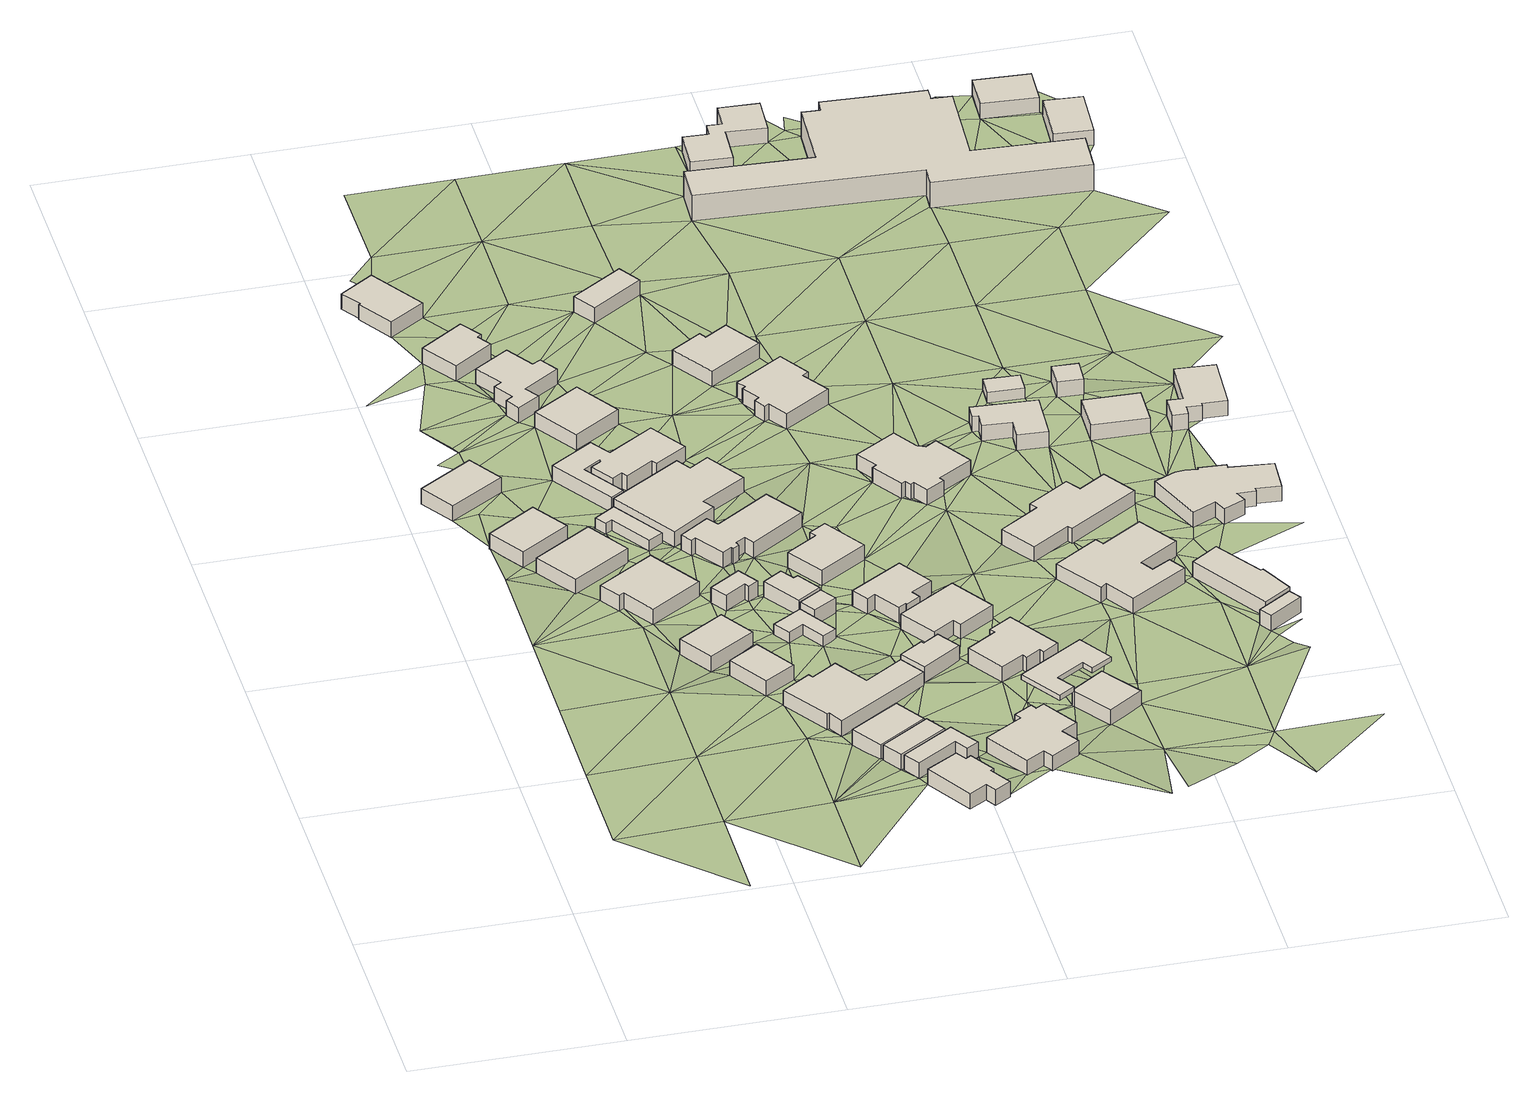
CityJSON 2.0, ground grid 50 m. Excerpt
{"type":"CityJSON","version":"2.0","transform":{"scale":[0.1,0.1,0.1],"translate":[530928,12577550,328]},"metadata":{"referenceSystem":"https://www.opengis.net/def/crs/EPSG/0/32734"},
"CityObjects":{
"building1":{"type":"Building","attributes":{"address":"25 Poeit Street Mamre 7347 Cape Town","building":"house","building:levels":"1","building_height":4.1,"plus_code":"4FRWFFMG+JVG","ground_height":192.22,"roof_height":196.32},"geometry":[{"type":"Solid","lod":"1","boundaries":[[[[0,1,2,3]],[[1,4,5,2]],[[4,6,7,5]],[[6,0,3,7]],[[3,2,5,7]],[[6,4,1,0]]]]}]},
"building2":{"type":"Building","attributes":{"address":"27 Poeit Street Mamre 7347 Cape Town","building":"house","building:levels":"1","building_height":4.1,"plus_code":"4FRWFFMG+GWV","ground_height":191.63,"roof_height":195.73},"geometry":[{"type":"Solid","lod":"1","boundaries":[[[[8,9,10,11]],[[9,12,13,10]],[[12,14,15,13]],[[14,8,11,15]],[[11,10,13,15]],[[14,12,9,8]]]]}]},
"building3":{"type":"Building","attributes":{"address":"29 Poeit Street Mamre 7347 Cape Town","building":"house","building:levels":"1","building_height":4.1,"plus_code":"4FRWFFMG+GX2","ground_height":191.63,"roof_height":195.73},"geometry":[{"type":"Solid","lod":"1","boundaries":[[[[16,17,18,19]],[[17,20,21,18]],[[20,22,23,21]],[[22,16,19,23]],[[19,18,21,23]],[[22,20,17,16]]]]}]},
"building4":{"type":"Building","attributes":{"address":"31 Poeit Street Mamre 7347 Cape Town","building":"house","building:levels":"1","building_height":4.1,"plus_code":"4FRWFFMH+F22","ground_height":191.68,"roof_height":195.78},"geometry":[{"type":"Solid","lod":"1","boundaries":[[[[24,25,26,27]],[[25,28,29,26]],[[28,30,31,29]],[[30,32,33,31]],[[32,34,35,33]],[[34,24,27,35]],[[27,26,29,31,33,35]],[[34,32,30,28,25,24]]]]}]},
"building5":{"type":"Building","attributes":{"address":"33 Poeit Street Mamre 7347 Cape Town","building":"house","building:levels":"1","building_height":4.1,"plus_code":"4FRWFFMH+92H","ground_height":191.19,"roof_height":195.29},"geometry":[{"type":"Solid","lod":"1","boundaries":[[[[36,37,38,39]],[[37,40,41,38]],[[40,42,43,41]],[[42,36,39,43]],[[39,38,41,43]],[[42,40,37,36]]]]}]},
"building6":{"type":"Building","attributes":{"address":"10 PM Louw Street Mamre 7347 Cape Town","building":"house","building:levels":"1","building_height":4.1,"plus_code":"4FRWFFMG+VVP","ground_height":193.26,"roof_height":197.36},"geometry":[{"type":"Solid","lod":"1","boundaries":[[[[44,45,46,47]],[[45,48,49,46]],[[48,50,51,49]],[[50,52,53,51]],[[52,54,55,53]],[[54,44,47,55]],[[47,46,49,51,53,55]],[[54,52,50,48,45,44]]]]}]},
"building7":{"type":"Building","attributes":{"address":"35 Poeit Street Mamre 7347 Cape Town","building":"house","building:levels":"1","building_height":4.1,"plus_code":"4FRWFFMH+83G","ground_height":191.95,"roof_height":196.05},"geometry":[{"type":"Solid","lod":"1","boundaries":[[[[56,57,58,59]],[[57,60,61,58]],[[60,62,63,61]],[[62,56,59,63]],[[59,58,61,63]],[[62,60,57,56]]]]}]},
"building8":{"type":"Building","attributes":{"building":"cabin","building:levels":"1","building_height":2.8,"plus_code":"4FRWFFMH+G2M","ground_height":192.28,"roof_height":195.08},"geometry":[{"type":"Solid","lod":"1","boundaries":[[[[64,65,66,67]],[[65,68,69,66]],[[68,70,71,69]],[[70,72,73,71]],[[72,74,75,73]],[[74,64,67,75]],[[67,66,69,71,73,75]],[[74,72,70,68,65,64]]]]}]},
"building9":{"type":"Building","attributes":{"address":"12 PM Louw Street Mamre 7347 Cape Town","building":"house","building:levels":"1","building_height":4.1,"plus_code":"4FRWFFMG+RW4","ground_height":193.06,"roof_height":197.16},"geometry":[{"type":"Solid","lod":"1","boundaries":[[[[76,77,78,79]],[[77,80,81,78]],[[80,82,83,81]],[[82,84,85,83]],[[84,86,87,85]],[[86,76,79,87]],[[79,78,81,83,85,87]],[[86,84,82,80,77,76]]]]}]},
"building10":{"type":"Building","attributes":{"address":"14 PM Louw Street Mamre 7347 Cape Town","building":"house","building:levels":"1","building_height":4.1,"plus_code":"4FRWFFMG+PXW","ground_height":193.06,"roof_height":197.16},"geometry":[{"type":"Solid","lod":"1","boundaries":[[[[88,89,90,91]],[[89,92,93,90]],[[92,94,95,93]],[[94,96,97,95]],[[96,98,99,97]],[[98,100,101,99]],[[100,102,103,101]],[[102,104,105,103]],[[104,106,107,105]],[[106,108,109,107]],[[108,110,111,109]],[[110,88,91,111]],[[91,90,93,95,97,99,101,103,105,107,109,111]],[[110,108,106,104,102,100,98,96,94,92,89,88]]]]}]},
"building11":{"type":"Building","attributes":{"building":"yes","building:levels":"1","building_height":4.1,"plus_code":"4FRWFFMH+C3Q","ground_height":192.32,"roof_height":196.42},"geometry":[{"type":"Solid","lod":"1","boundaries":[[[[112,113,114,115]],[[113,116,117,114]],[[116,118,119,117]],[[118,120,121,119]],[[120,122,123,121]],[[122,112,115,123]],[[115,114,117,119,121,123]],[[122,120,118,116,113,112]]]]}]},
"building12":{"type":"Building","attributes":{"address":"18 PM Louw Street Mamre 7347 Cape Town","building":"house","building:levels":"1","building_height":4.1,"plus_code":"4FRWFFMH+J29","ground_height":192.75,"roof_height":196.85},"geometry":[{"type":"Solid","lod":"1","boundaries":[[[[124,125,126,127]],[[125,128,129,126]],[[128,130,131,129]],[[130,132,133,131]],[[132,134,135,133]],[[134,136,137,135]],[[136,138,139,137]],[[138,140,141,139]],[[140,142,143,141]],[[142,144,145,143]],[[144,146,147,145]],[[146,148,149,147]],[[148,150,151,149]],[[150,152,153,151]],[[152,154,155,153]],[[154,124,127,155]],[[127,126,129,131,133,135,137,139,141,143,145,147,149,151,153,155]],[[154,152,150,148,146,144,142,140,138,136,134,132,130,128,125,124]]]]}]},
"building13":{"type":"Building","attributes":{"address":"39 Poeit Street Mamre 7347 Cape Town","building":"house","building:levels":"1","building_height":4.1,"plus_code":"4FRWFFMH+657","ground_height":191.72,"roof_height":195.82},"geometry":[{"type":"Solid","lod":"1","boundaries":[[[[156,157,158,159]],[[157,160,161,158]],[[160,162,163,161]],[[162,156,159,163]],[[159,158,161,163]],[[162,160,157,156]]]]}]},
"building14":{"type":"Building","attributes":{"address":"16 PM Louw Street Mamre 7347 Cape Town","building":"house","building:levels":"1","building_height":4.1,"plus_code":"4FRWFFMH+M2M","ground_height":193.27,"roof_height":197.37},"geometry":[{"type":"Solid","lod":"1","boundaries":[[[[164,165,166,167]],[[165,168,169,166]],[[168,170,171,169]],[[170,164,167,171]],[[167,166,169,171]],[[170,168,165,164]]]]}]},
"building15":{"type":"Building","attributes":{"address":"37 Poeit Street Mamre 7347 Cape Town","building":"house","building:levels":"1","building_height":4.1,"plus_code":"4FRWFFMH+745","ground_height":191.72,"roof_height":195.82},"geometry":[{"type":"Solid","lod":"1","boundaries":[[[[172,173,174,175]],[[173,176,177,174]],[[176,178,179,177]],[[178,180,181,179]],[[180,182,183,181]],[[182,184,185,183]],[[184,186,187,185]],[[186,188,189,187]],[[188,190,191,189]],[[190,172,175,191]],[[175,174,177,179,181,183,185,187,189,191]],[[190,188,186,184,182,180,178,176,173,172]]]]}]},
"building16":{"type":"Building","attributes":{"address":"Poeit Street Mamre 7347 Cape Town","building":"yes","building:levels":"1","building_height":4.1,"plus_code":"4FRWFFMH+55P","ground_height":192.24,"roof_height":196.34},"geometry":[{"type":"Solid","lod":"1","boundaries":[[[[192,193,194,195]],[[193,196,197,194]],[[196,198,199,197]],[[198,192,195,199]],[[195,194,197,199]],[[198,196,193,192]]]]}]},
"building17":{"type":"Building","attributes":{"building":"cabin","building:levels":"1","building_height":2.8,"plus_code":"4FRWFFMH+94G","ground_height":191.95,"roof_height":194.75},"geometry":[{"type":"Solid","lod":"1","boundaries":[[[[200,201,202,203]],[[201,204,205,202]],[[204,206,207,205]],[[206,208,209,207]],[[208,210,211,209]],[[210,200,203,211]],[[203,202,205,207,209,211]],[[210,208,206,204,201,200]]]]}]},
"building18":{"type":"Building","attributes":{"address":"20 PM Louw Street Mamre 7347 Cape Town","building":"house","building:levels":"1","building_height":4.1,"plus_code":"4FRWFFMH+H33","ground_height":192.75,"roof_height":196.85},"geometry":[{"type":"Solid","lod":"1","boundaries":[[[[212,213,214,215]],[[213,216,217,214]],[[216,218,219,217]],[[218,220,221,219]],[[220,222,223,221]],[[222,224,225,223]],[[224,226,227,225]],[[226,212,215,227]],[[215,214,217,219,221,223,225,227]],[[226,224,222,220,218,216,213,212]]]]}]},
"building19":{"type":"Building","attributes":{"address":"Poeit Street Mamre 7347 Cape Town","building":"house","building:levels":"1","building_height":4.1,"plus_code":"4FRWFFMH+46M","ground_height":192.24,"roof_height":196.34},"geometry":[{"type":"Solid","lod":"1","boundaries":[[[[228,229,230,231]],[[229,232,233,230]],[[232,234,235,233]],[[234,236,237,235]],[[236,238,239,237]],[[238,240,241,239]],[[240,242,243,241]],[[242,244,245,243]],[[244,246,247,245]],[[246,228,231,247]],[[231,230,233,235,237,239,241,243,245,247]],[[246,244,242,240,238,236,234,232,229,228]]]]}]},
"building20":{"type":"Building","attributes":{"address":"Poeit Street Mamre 7347 Cape Town","building":"garage","building:levels":"1","building_height":4.1,"plus_code":"4FRWFFMH+55H","ground_height":192.24,"roof_height":196.34},"geometry":[{"type":"Solid","lod":"1","boundaries":[[[[248,249,250,251]],[[249,252,253,250]],[[252,254,255,253]],[[254,256,257,255]],[[256,258,259,257]],[[258,248,251,259]],[[251,250,253,255,257,259]],[[258,256,254,252,249,248]]]]}]},
"building21":{"type":"Building","attributes":{"building":"yes","building:levels":"1","building_height":4.1,"plus_code":"4FRWFFMH+C49","ground_height":192.32,"roof_height":196.42},"geometry":[{"type":"Solid","lod":"1","boundaries":[[[[260,261,262,263]],[[261,264,265,262]],[[264,266,267,265]],[[266,268,269,267]],[[268,270,271,269]],[[270,260,263,271]],[[263,262,265,267,269,271]],[[270,268,266,264,261,260]]]]}]},
"building22":{"type":"Building","attributes":{"address":"22 PM Louw Street Mamre 7347 Cape Town","building":"house","building:levels":"1","building_height":4.1,"plus_code":"4FRWFFMH+G43","ground_height":192.77,"roof_height":196.87},"geometry":[{"type":"Solid","lod":"1","boundaries":[[[[272,273,274,275]],[[273,276,277,274]],[[276,278,279,277]],[[278,280,281,279]],[[280,282,283,281]],[[282,284,285,283]],[[284,286,287,285]],[[286,288,289,287]],[[288,290,291,289]],[[290,292,293,291]],[[292,294,295,293]],[[294,296,297,295]],[[296,298,299,297]],[[298,272,275,299]],[[275,274,277,279,281,283,285,287,289,291,293,295,297,299]],[[298,296,294,292,290,288,286,284,282,280,278,276,273,272]]]]}]},
"building23":{"type":"Building","attributes":{"address":"PM Louw Street Mamre 7347 Cape Town","building":"yes","building:levels":"1","building_height":4.1,"plus_code":"4FRWFFMH+95R","ground_height":192.32,"roof_height":196.42},"geometry":[{"type":"Solid","lod":"1","boundaries":[[[[300,301,302,303]],[[301,304,305,302]],[[304,306,307,305]],[[306,300,303,307]],[[303,302,305,307]],[[306,304,301,300]]]]}]},
"building24":{"type":"Building","attributes":{"building":"yes","building:levels":"1","building_height":4.1,"plus_code":"4FRWFFMH+76P","ground_height":192.68,"roof_height":196.78},"geometry":[{"type":"Solid","lod":"1","boundaries":[[[[308,309,310,311]],[[309,312,313,310]],[[312,314,315,313]],[[314,316,317,315]],[[316,318,319,317]],[[318,308,311,319]],[[311,310,313,315,317,319]],[[318,316,314,312,309,308]]]]}]},
"building25":{"type":"Building","attributes":{"address":"24 PM Louw Street Mamre 7347 Cape Town","building":"house","building:levels":"1","building_height":4.1,"plus_code":"4FRWFFMH+F58","ground_height":192.77,"roof_height":196.87},"geometry":[{"type":"Solid","lod":"1","boundaries":[[[[320,321,322,323]],[[321,324,325,322]],[[324,326,327,325]],[[326,328,329,327]],[[328,330,331,329]],[[330,320,323,331]],[[323,322,325,327,329,331]],[[330,328,326,324,321,320]]]]}]},
"building26":{"type":"Building","attributes":{"address":"34 P. M. Louw Street Mamre 7347 Cape Town","building":"house","building:levels":"1","building_height":4.1,"plus_code":"4FRWFFMH+579","ground_height":192.24,"roof_height":196.34},"geometry":[{"type":"Solid","lod":"1","boundaries":[[[[332,333,334,335]],[[333,336,337,334]],[[336,338,339,337]],[[338,340,341,339]],[[340,342,343,341]],[[342,344,345,343]],[[344,346,347,345]],[[346,348,349,347]],[[348,350,351,349]],[[350,352,353,351]],[[352,354,355,353]],[[354,332,335,355]],[[335,334,337,339,341,343,345,347,349,351,353,355]],[[354,352,350,348,346,344,342,340,338,336,333,332]]]]}]},
"building27":{"type":"Building","attributes":{"address":"26 PM Louw Street Mamre 7347 Cape Town","building":"house","building:levels":"1","building_height":4.1,"plus_code":"4FRWFFMH+96W","ground_height":192.68,"roof_height":196.78},"geometry":[{"type":"Solid","lod":"1","boundaries":[[[[356,357,358,359]],[[357,360,361,358]],[[360,362,363,361]],[[362,364,365,363]],[[364,366,367,365]],[[366,368,369,367]],[[368,370,371,369]],[[370,372,373,371]],[[372,374,375,373]],[[374,356,359,375]],[[359,358,361,363,365,367,369,371,373,375]],[[374,372,370,368,366,364,362,360,357,356]]]]}]},
"building28":{"type":"Building","attributes":{"address":"1 PM Louw Street Mamre 7347 Cape Town","building":"house","building:levels":"1","building_height":4.1,"plus_code":"4FRWFFMH+R3X","ground_height":193.36,"roof_height":197.46},"geometry":[{"type":"Solid","lod":"1","boundaries":[[[[376,377,378,379]],[[377,380,381,378]],[[380,382,383,381]],[[382,376,379,383]],[[379,378,381,383]],[[382,380,377,376]]]]}]},
"building29":{"type":"Building","attributes":{"address":"28 PM Louw Street Mamre 7347 Cape Town","building":"house","building:levels":"1","building_height":4.1,"plus_code":"4FRWFFMH+978","ground_height":192.68,"roof_height":196.78},"geometry":[{"type":"Solid","lod":"1","boundaries":[[[[384,385,386,387]],[[385,388,389,386]],[[388,390,391,389]],[[390,392,393,391]],[[392,394,395,393]],[[394,384,387,395]],[[387,386,389,391,393,395]],[[394,392,390,388,385,384]]]]}]},
"building30":{"type":"Building","attributes":{"address":"30 PM Louw Street Mamre 7347 Cape Town","building":"house","building:levels":"1","building_height":4.1,"plus_code":"4FRWFFMH+78V","ground_height":193.22,"roof_height":197.32},"geometry":[{"type":"Solid","lod":"1","boundaries":[[[[396,397,398,399]],[[397,400,401,398]],[[400,402,403,401]],[[402,404,405,403]],[[404,406,407,405]],[[406,408,409,407]],[[408,410,411,409]],[[410,412,413,411]],[[412,414,415,413]],[[414,396,399,415]],[[399,398,401,403,405,407,409,411,413,415]],[[414,412,410,408,406,404,402,400,397,396]]]]}]},
"building31":{"type":"Building","attributes":{"address":"5 PM Louw Street Mamre 7347 Cape Town","building":"house","building:levels":"1","building_height":4.1,"plus_code":"4FRWFFMH+P5V","ground_height":193.43,"roof_height":197.53},"geometry":[{"type":"Solid","lod":"1","boundaries":[[[[416,417,418,419]],[[417,420,421,418]],[[420,422,423,421]],[[422,424,425,423]],[[424,426,427,425]],[[426,416,419,427]],[[419,418,421,423,425,427]],[[426,424,422,420,417,416]]]]}]},
"building32":{"type":"Building","attributes":{"address":"PM Louw Street Mamre 7347 Cape Town","building":"roof","building:levels":"1","building_height":1.3,"min_height":2.8,"plus_code":"4FRWFFMH+68W","ground_height":193.22,"roof_height":198.62,"bottom_roof_height":197.32},"geometry":[{"type":"Solid","lod":"1","boundaries":[[[[428,429,430,431]],[[429,432,433,430]],[[432,434,435,433]],[[434,436,437,435]],[[436,438,439,437]],[[438,440,441,439]],[[440,442,443,441]],[[442,444,445,443]],[[444,428,431,445]],[[431,430,433,435,437,439,441,443,445]],[[444,442,440,438,436,434,432,429,428]]]]}]},
"building33":{"type":"Building","attributes":{"address":"7 PM Louw Street Mamre 7347 Cape Town","building":"house","building:levels":"1","building_height":4.1,"plus_code":"4FRWFFMH+M6F","ground_height":193.62,"roof_height":197.72},"geometry":[{"type":"Solid","lod":"1","boundaries":[[[[446,447,448,449]],[[447,450,451,448]],[[450,452,453,451]],[[452,454,455,453]],[[454,456,457,455]],[[456,458,459,457]],[[458,460,461,459]],[[460,462,463,461]],[[462,464,465,463]],[[464,466,467,465]],[[466,468,469,467]],[[468,446,449,469]],[[449,448,451,453,455,457,459,461,463,465,467,469]],[[468,466,464,462,460,458,456,454,452,450,447,446]]]]}]},
"building34":{"type":"Building","attributes":{"address":"32 PM Louw Street Mamre 7347 Cape Town","building":"house","building:levels":"1","building_height":4.1,"plus_code":"4FRWFFMH+694","ground_height":193.22,"roof_height":197.32},"geometry":[{"type":"Solid","lod":"1","boundaries":[[[[470,471,428,429]],[[471,472,473,428]],[[472,474,475,473]],[[474,476,477,475]],[[476,470,429,477]],[[429,428,473,475,477]],[[476,474,472,471,470]]]]}]},
"building35":{"type":"Building","attributes":{"address":"1 Henning Huizen Street Mamre 7347 Cape Town","building":"house","building:levels":"1","building_height":4.1,"plus_code":"4FRWFFMH+H82","ground_height":193.54,"roof_height":197.64},"geometry":[{"type":"Solid","lod":"1","boundaries":[[[[478,479,480,481]],[[479,482,483,480]],[[482,484,485,483]],[[484,486,487,485]],[[486,488,489,487]],[[488,490,491,489]],[[490,492,493,491]],[[492,494,495,493]],[[494,496,497,495]],[[496,498,499,497]],[[498,500,501,499]],[[500,502,503,501]],[[502,504,505,503]],[[504,506,507,505]],[[506,478,481,507]],[[481,480,483,485,487,489,491,493,495,497,499,501,503,505,507]],[[506,504,502,500,498,496,494,492,490,488,486,484,482,479,478]]]]}]},
"building36":{"type":"Building","attributes":{"address":"PM Louw Street Mamre 7347 Cape Town","building":"yes","building:levels":"1","building_height":4.1,"plus_code":"4FRWFFMH+9CG","ground_height":194.21,"roof_height":198.31},"geometry":[{"type":"Solid","lod":"1","boundaries":[[[[508,509,510,511]],[[509,512,513,510]],[[512,514,515,513]],[[514,516,517,515]],[[516,518,519,517]],[[518,520,521,519]],[[520,522,523,521]],[[522,524,525,523]],[[524,526,527,525]],[[526,528,529,527]],[[528,530,531,529]],[[530,508,511,531]],[[511,510,513,515,517,519,521,523,525,527,529,531]],[[530,528,526,524,522,520,518,516,514,512,509,508]]]]}]},
"building37":{"type":"Building","attributes":{"address":"PM Louw Street Mamre 7347 Cape Town","building":"house","building:levels":"1","building_height":4.1,"plus_code":"4FRWFFMH+FC3","ground_height":193.59,"roof_height":197.69},"geometry":[{"type":"Solid","lod":"1","boundaries":[[[[532,533,534,535]],[[533,536,537,534]],[[536,538,539,537]],[[538,540,541,539]],[[540,542,543,541]],[[542,544,545,543]],[[544,546,547,545]],[[546,548,549,547]],[[548,550,551,549]],[[550,532,535,551]],[[535,534,537,539,541,543,545,547,549,551]],[[550,548,546,544,542,540,538,536,533,532]]]]}]},
"building38":{"type":"Building","attributes":{"address":"3 Henning Huizen Street Mamre 7347 Cape Town","building":"house","building:levels":"1","building_height":4.1,"plus_code":"4FRWFFMH+HCJ","ground_height":193.93,"roof_height":198.03},"geometry":[{"type":"Solid","lod":"1","boundaries":[[[[552,553,554,555]],[[553,556,557,554]],[[556,558,559,557]],[[558,560,561,559]],[[560,562,563,561]],[[562,564,565,563]],[[564,566,567,565]],[[566,552,555,567]],[[555,554,557,559,561,563,565,567]],[[566,564,562,560,558,556,553,552]]]]}]},
"building39":{"type":"Building","attributes":{"address":"Johannes Street Mamre 7347 Cape Town","building":"school","building:levels":"1","building_height":4.1,"plus_code":"4FRWFFPH+26H","ground_height":193.29,"roof_height":197.39},"geometry":[{"type":"Solid","lod":"1","boundaries":[[[[568,569,570,571]],[[569,572,573,570]],[[572,574,575,573]],[[574,576,577,575]],[[576,578,579,577]],[[578,580,581,579]],[[580,582,583,581]],[[582,584,585,583]],[[584,586,587,585]],[[586,568,571,587]],[[571,570,573,575,577,579,581,583,585,587]],[[586,584,582,580,578,576,574,572,569,568]]]]}]},
"building40":{"type":"Building","attributes":{"building":"cabin","building:levels":"1","building_height":2.8,"plus_code":"4FRWFFMH+JCV","ground_height":193.69,"roof_height":196.49},"geometry":[{"type":"Solid","lod":"1","boundaries":[[[[588,589,590,591]],[[589,592,593,590]],[[592,594,595,593]],[[594,588,591,595]],[[591,590,593,595]],[[594,592,589,588]]]]}]},
"building41":{"type":"Building","attributes":{"address":"PM Louw Street Mamre 7347 Cape Town","building":"house","building:levels":"1","building_height":4.1,"plus_code":"4FRWFFMH+8H6","ground_height":194.73,"roof_height":198.83},"geometry":[{"type":"Solid","lod":"1","boundaries":[[[[596,597,598,599]],[[597,600,601,598]],[[600,602,603,601]],[[602,604,605,603]],[[604,606,607,605]],[[606,596,599,607]],[[599,598,601,603,605,607]],[[606,604,602,600,597,596]]]]}]},
"building42":{"type":"Building","attributes":{"address":"PM Louw Street Mamre 7347 Cape Town","building":"yes","building:levels":"1","building_height":4.1,"plus_code":"4FRWFFMH+7HM","ground_height":194.51,"roof_height":198.61},"geometry":[{"type":"Solid","lod":"1","boundaries":[[[[608,609,610,611]],[[609,612,613,610]],[[612,614,615,613]],[[614,608,611,615]],[[611,610,613,615]],[[614,612,609,608]]]]}]},
"building43":{"type":"Building","attributes":{"building":"yes","building:levels":"1","building_height":4.1,"plus_code":"4FRWFFMH+JFP","ground_height":193.69,"roof_height":197.79},"geometry":[{"type":"Solid","lod":"1","boundaries":[[[[616,617,618,619]],[[617,620,621,618]],[[620,622,623,621]],[[622,616,619,623]],[[619,618,621,623]],[[622,620,617,616]]]]}]},
"building44":{"type":"Building","attributes":{"address":"5 Henning Huizen Street Mamre 7347 Cape Town","building":"house","building:levels":"1","building_height":4.1,"plus_code":"4FRWFFMH+HGC","ground_height":193.93,"roof_height":198.03},"geometry":[{"type":"Solid","lod":"1","boundaries":[[[[624,625,626,627]],[[625,628,629,626]],[[628,630,631,629]],[[630,624,627,631]],[[627,626,629,631]],[[630,628,625,624]]]]}]},
"building45":{"type":"Building","attributes":{"address":"4 Henning Huizen Street Mamre 7347 Cape Town","building":"house","building:levels":"1","building_height":4.1,"plus_code":"4FRWFFMH+FH3","ground_height":194.4,"roof_height":198.5},"geometry":[{"type":"Solid","lod":"1","boundaries":[[[[632,633,634,635]],[[633,636,637,634]],[[636,638,639,637]],[[638,640,641,639]],[[640,642,643,641]],[[642,644,645,643]],[[644,646,647,645]],[[646,648,649,647]],[[648,650,651,649]],[[650,652,653,651]],[[652,654,655,653]],[[654,656,657,655]],[[656,658,659,657]],[[658,660,661,659]],[[660,662,663,661]],[[662,632,635,663]],[[635,634,637,639,641,643,645,647,649,651,653,655,657,659,661,663]],[[662,660,658,656,654,652,650,648,646,644,642,640,638,636,633,632]]]]}]},
"building46":{"type":"Building","attributes":{"address":"Johannes Street Mamre 7347 Cape Town","building":"school","building:levels":"2","building_height":6.9,"plus_code":"4FRWFFMH+XC6","ground_height":193.33,"roof_height":200.23},"geometry":[{"type":"Solid","lod":"1","boundaries":[[[[664,665,666,667]],[[665,668,669,666]],[[668,670,671,669]],[[670,672,673,671]],[[672,674,675,673]],[[674,676,677,675]],[[676,678,679,677]],[[678,680,681,679]],[[680,682,683,681]],[[682,684,685,683]],[[684,686,687,685]],[[686,688,689,687]],[[688,690,691,689]],[[690,664,667,691]],[[667,666,669,671,673,675,677,679,681,683,685,687,689,691]],[[690,688,686,684,682,680,678,676,674,672,670,668,665,664]]]]}]},
"building47":{"type":"Building","attributes":{"address":"7 Henning Huizen Street Mamre 7347 Cape Town","building":"house","building:levels":"1","building_height":4.1,"plus_code":"4FRWFFMH+HHX","ground_height":194.12,"roof_height":198.22},"geometry":[{"type":"Solid","lod":"1","boundaries":[[[[692,693,694,695]],[[693,696,697,694]],[[696,698,699,697]],[[698,700,701,699]],[[700,702,703,701]],[[702,704,705,703]],[[704,706,707,705]],[[706,708,709,707]],[[708,710,711,709]],[[710,692,695,711]],[[695,694,697,699,701,703,705,707,709,711]],[[710,708,706,704,702,700,698,696,693,692]]]]}]},
"building48":{"type":"Building","attributes":{"address":"Johannes Street Mamre 7347 Cape Town","building":"school","building:levels":"1","building_height":4.1,"plus_code":"4FRWFFPH+2GH","ground_height":193.89,"roof_height":197.99},"geometry":[{"type":"Solid","lod":"1","boundaries":[[[[712,713,714,715]],[[713,716,717,714]],[[716,718,719,717]],[[718,712,715,719]],[[715,714,717,719]],[[718,716,713,712]]]]}]},
"building49":{"type":"Building","attributes":{"address":"Johannes Street Mamre 7347 Cape Town","building":"school","building:levels":"1","building_height":4.1,"plus_code":"4FRWFFMH+XHQ","ground_height":193.53,"roof_height":197.63},"geometry":[{"type":"Solid","lod":"1","boundaries":[[[[720,721,722,723]],[[721,724,725,722]],[[724,726,727,725]],[[726,720,723,727]],[[723,722,725,727]],[[726,724,721,720]]]]}]},
"terrain1":{"type":"TINRelief","geometry":[{"type":"CompositeSurface","lod":"1","boundaries":[[[728,729,730]],[[731,732,729]],[[729,732,730]],[[733,728,734]],[[733,734,735]],[[734,728,730]],[[735,736,737]],[[738,737,12]],[[738,739,1]],[[12,737,17]],[[25,736,735]],[[737,736,17]],[[735,734,740]],[[28,25,735]],[[739,4,1]],[[730,732,741]],[[28,735,740]],[[732,742,743]],[[739,738,744]],[[745,12,17]],[[746,747,748]],[[60,734,730]],[[739,744,4]],[[732,743,741]],[[749,747,750]],[[751,740,734]],[[30,28,740]],[[752,745,17]],[[734,40,751]],[[736,25,753]],[[740,32,30]],[[754,84,755]],[[57,40,734]],[[740,751,32]],[[130,746,4]],[[730,741,756]],[[757,749,750]],[[60,730,756]],[[130,4,744]],[[734,60,57]],[[750,747,757]],[[747,746,165]],[[758,744,745]],[[759,754,749]],[[758,745,752]],[[753,25,760]],[[32,751,761]],[[742,229,743]],[[759,749,757]],[[165,746,130]],[[754,86,84]],[[744,758,132]],[[132,130,744]],[[753,65,752]],[[65,758,752]],[[56,40,57]],[[747,762,757]],[[743,157,741]],[[165,762,747]],[[754,759,86]],[[113,32,761]],[[65,753,70]],[[763,84,764]],[[741,180,756]],[[765,32,113]],[[56,766,40]],[[70,753,760]],[[70,68,65]],[[157,743,767]],[[89,86,759]],[[768,60,756]],[[769,132,758]],[[770,767,743]],[[741,184,180]],[[771,44,772]],[[770,743,196]],[[157,184,741]],[[773,759,757]],[[774,763,764]],[[89,759,775]],[[249,196,743]],[[132,769,218]],[[62,60,768]],[[182,180,184]],[[776,86,89]],[[168,165,130]],[[229,249,743]],[[70,760,220]],[[132,218,134]],[[116,113,761]],[[769,72,218]],[[280,760,765]],[[142,136,144]],[[130,777,168]],[[778,762,165]],[[136,142,138]],[[144,136,134]],[[220,760,278]],[[779,761,766]],[[70,220,72]],[[218,72,220]],[[278,760,280]],[[766,56,204]],[[780,116,761]],[[62,204,56]],[[138,142,140]],[[112,765,113]],[[776,89,781]],[[144,134,148]],[[779,780,761]],[[782,184,157]],[[62,768,783]],[[146,144,148]],[[204,779,766]],[[765,284,280]],[[784,776,785]],[[196,249,248]],[[783,768,786]],[[120,116,780]],[[120,118,116]],[[284,765,112]],[[776,781,785]],[[164,778,165]],[[787,134,218]],[[788,789,778]],[[767,770,790]],[[220,278,276]],[[280,284,282]],[[134,791,148]],[[44,774,792]],[[204,62,208]],[[774,764,793]],[[792,772,44]],[[208,62,783]],[[168,777,794]],[[795,196,248]],[[261,120,780]],[[229,228,249]],[[764,785,793]],[[779,264,780]],[[796,797,781]],[[261,122,120]],[[288,284,112]],[[788,778,164]],[[777,125,798]],[[796,799,797]],[[288,286,284]],[[276,222,220]],[[208,800,204]],[[780,264,261]],[[801,148,791]],[[787,791,134]],[[790,802,767]],[[803,264,779]],[[260,112,122]],[[797,799,788]],[[288,112,296]],[[252,249,228]],[[782,804,184]],[[122,261,260]],[[248,805,795]],[[777,798,794]],[[296,290,288]],[[380,785,781]],[[260,296,112]],[[222,276,273]],[[290,294,292]],[[264,803,301]],[[304,301,803]],[[783,806,807]],[[808,772,809]],[[774,793,792]],[[802,810,782]],[[290,296,294]],[[783,811,208]],[[304,803,812]],[[244,228,246]],[[781,797,380]],[[252,228,254]],[[264,301,813]],[[244,254,228]],[[790,805,802]],[[810,802,805]],[[790,795,805]],[[270,268,260]],[[380,793,785]],[[208,811,812]],[[787,814,791]],[[804,782,810]],[[812,815,304]],[[326,296,260]],[[807,811,783]],[[816,264,813]],[[254,244,256]],[[240,817,242]],[[797,788,382]],[[256,244,242]],[[326,260,268]],[[164,794,818]],[[272,222,273]],[[819,224,222]],[[792,809,772]],[[164,820,788]],[[787,821,822]],[[342,805,256]],[[823,268,816]],[[794,798,818]],[[326,268,823]],[[822,814,787]],[[242,817,824]],[[815,812,825]],[[824,256,242]],[[826,296,326]],[[827,816,813]],[[828,810,805]],[[827,813,815]],[[811,807,314]],[[798,814,818]],[[807,316,314]],[[256,824,342]],[[812,811,385]],[[819,222,272]],[[807,804,316]],[[797,382,380]],[[812,385,825]],[[827,815,825]],[[828,805,342]],[[823,816,829]],[[314,312,811]],[[296,826,830]],[[816,827,829]],[[824,817,831]],[[818,422,164]],[[382,788,820]],[[832,826,326]],[[404,804,810]],[[385,811,312]],[[820,164,422]],[[792,793,377]],[[825,364,833]],[[404,810,828]],[[804,404,316]],[[825,385,364]],[[834,828,342]],[[824,831,835]],[[458,814,822]],[[836,823,829]],[[793,380,377]],[[308,312,309]],[[388,385,312]],[[818,814,456]],[[826,837,830]],[[364,385,838]],[[822,819,839]],[[388,312,308]],[[840,829,827]],[[841,316,842]],[[838,843,364]],[[819,272,839]],[[404,842,316]],[[844,838,385]],[[845,830,837]],[[839,272,830]],[[308,846,388]],[[424,422,818]],[[829,840,836]],[[836,845,837]],[[841,847,308]],[[456,814,458]],[[848,828,849]],[[376,382,820]],[[404,828,848]],[[308,847,846]],[[818,447,424]],[[385,850,844]],[[452,818,456]],[[818,452,447]],[[792,851,809]],[[822,462,458]],[[841,842,852]],[[462,822,839]],[[853,849,854]],[[855,856,844]],[[848,849,853]],[[857,792,377]],[[420,820,422]],[[841,852,847]],[[492,830,845]],[[858,859,860]],[[860,831,861]],[[862,852,842]],[[848,408,404]],[[844,850,855]],[[376,820,420]],[[853,470,848]],[[839,830,492]],[[845,836,863]],[[404,408,406]],[[450,447,452]],[[471,853,858]],[[456,454,452]],[[851,792,857]],[[852,864,847]],[[858,860,865]],[[412,408,848]],[[853,471,470]],[[462,460,458]],[[855,866,840]],[[848,470,412]],[[867,836,840]],[[446,424,447]],[[858,865,471]],[[866,855,850]],[[868,864,852]],[[869,376,420]],[[408,412,870]],[[420,871,869]],[[492,845,863]],[[872,860,861]],[[872,865,860]],[[864,866,850]],[[839,492,488]],[[873,863,836]],[[446,874,424]],[[875,412,470]],[[876,377,376]],[[839,877,462]],[[840,866,867]],[[867,873,836]],[[878,488,492]],[[839,488,877]],[[879,412,875]],[[377,880,857]],[[869,876,376]],[[869,874,881]],[[864,868,514]],[[863,882,883]],[[884,865,872]],[[464,462,877]],[[873,882,863]],[[446,881,874]],[[514,866,864]],[[882,873,885]],[[879,886,868]],[[468,466,464]],[[869,881,876]],[[872,887,888]],[[857,889,851]],[[880,377,876]],[[866,544,867]],[[875,884,890]],[[879,875,886]],[[873,867,891]],[[866,892,544]],[[514,892,866]],[[516,514,868]],[[857,880,889]],[[886,875,890]],[[516,868,886]],[[464,893,468]],[[894,895,877]],[[884,872,896]],[[891,867,897]],[[898,881,446]],[[468,898,446]],[[464,877,893]],[[899,891,897]],[[900,872,888]],[[894,901,895]],[[867,544,902]],[[895,901,903]],[[889,580,851]],[[877,895,893]],[[897,867,902]],[[886,890,520]],[[890,884,904]],[[900,896,872]],[[905,892,514]],[[580,906,851]],[[881,907,876]],[[544,908,902]],[[898,468,893]],[[520,516,886]],[[895,903,558]],[[516,520,518]],[[897,562,903]],[[892,905,909]],[[892,909,910]],[[880,876,907]],[[556,893,895]],[[514,512,905]],[[890,904,520]],[[884,896,904]],[[881,898,907]],[[558,556,895]],[[558,903,562]],[[911,897,902]],[[580,889,582]],[[909,905,512]],[[900,912,896]],[[906,580,578]],[[897,566,562]],[[897,911,566]],[[558,562,560]],[[911,902,913]],[[578,574,906]],[[893,556,588]],[[914,909,512]],[[914,512,509]],[[576,574,578]],[[566,564,562]],[[893,915,898]],[[904,916,520]],[[917,582,889]],[[528,526,918]],[[919,520,916]],[[589,588,556]],[[566,911,552]],[[552,911,913]],[[896,912,920]],[[915,893,588]],[[909,914,921]],[[553,589,556]],[[922,913,923]],[[904,896,924]],[[925,528,918]],[[552,913,922]],[[582,926,584]],[[927,918,919]],[[928,880,907]],[[916,904,929]],[[918,927,925]],[[927,919,916]],[[904,612,929]],[[592,589,553]],[[917,926,582]],[[930,612,904]],[[898,931,907]],[[932,930,904]],[[915,933,898]],[[927,916,934]],[[925,935,914]],[[624,552,922]],[[915,588,594]],[[932,904,924]],[[925,927,596]],[[934,916,929]],[[914,936,921]],[[630,553,552]],[[921,646,922]],[[914,935,936]],[[553,937,592]],[[596,935,925]],[[624,630,552]],[[933,931,898]],[[594,592,616]],[[594,616,915]],[[646,921,936]],[[926,938,939]],[[917,940,926]],[[612,930,941]],[[942,934,929]],[[553,630,937]],[[624,922,943]],[[922,646,943]],[[616,592,937]],[[940,938,926]],[[596,944,945]],[[596,946,935]],[[935,946,936]],[[937,630,947]],[[943,646,644]],[[948,907,931]],[[940,949,938]],[[950,938,949]],[[946,951,936]],[[624,943,952]],[[948,928,907]],[[949,940,953]],[[943,644,642]],[[616,954,915]],[[933,915,954]],[[630,955,947]],[[642,638,943]],[[640,638,642]],[[956,946,596]],[[616,622,954]],[[952,943,698]],[[943,638,700]],[[949,957,958]],[[622,947,692]],[[700,698,943]],[[955,952,696]],[[952,698,696]],[[700,638,959]],[[955,692,947]],[[957,949,960]],[[933,961,931]],[[962,933,954]],[[954,622,692]],[[692,955,696]],[[961,948,931]],[[700,963,702]],[[949,964,960]],[[696,693,692]],[[962,961,933]],[[965,957,960]],[[960,964,965]],[[954,692,966]],[[966,962,954]],[[965,964,967]],[[964,968,969]],[[948,961,664]],[[964,969,967]],[[716,969,970]],[[716,970,971]],[[713,967,969]],[[969,716,713]],[[961,962,972]],[[973,971,970]],[[716,971,721]],[[664,961,972]],[[716,721,974]],[[971,973,721]],[[974,718,716]],[[975,721,973]],[[718,974,976]],[[712,718,976]]]}]}
},
"vertices":[
[39,1574,25],[91,1493,25],[91,1493,66],[39,1574,66],[220,1574,25],[220,1574,66],[168,1655,25],[168,1655,66],
[263,1455,19],[146,1379,19],[146,1379,60],[263,1455,60],[202,1292,19],[202,1292,60],[320,1368,19],[320,1368,60],
[364,1353,19],[224,1264,19],[224,1264,60],[364,1353,60],[289,1163,19],[289,1163,60],[429,1252,19],[429,1252,60],
[471,1213,20],[336,1127,20],[336,1127,61],[471,1213,61],[367,1079,20],[367,1079,61],[379,1086,20],[379,1086,61],[428,1010,20],[428,1010,61],[551,1089,20],[551,1089,61],
[570,962,15],[459,892,15],[459,892,56],[570,962,56],[511,810,15],[511,810,56],[622,880,15],[622,880,56],
[123,2382,35],[42,2328,35],[42,2328,76],[123,2382,76],[73,2281,35],[73,2281,76],[69,2279,35],[69,2279,76],[123,2196,35],[123,2196,76],[208,2251,35],[208,2251,76],
[617,823,22],[544,777,22],[544,777,63],[617,823,63],[604,681,22],[604,681,63],[677,727,22],[677,727,63],
[389,1390,26],[406,1364,26],[406,1364,54],[389,1390,54],[422,1374,26],[422,1374,54],[484,1278,26],[484,1278,54],[519,1300,26],[519,1300,54],[439,1423,26],[439,1423,54],
[317,2065,33],[295,2098,33],[295,2098,74],[317,2065,74],[305,2105,33],[305,2105,74],[270,2156,33],[270,2156,74],[166,2086,33],[166,2086,74],[223,2002,33],[223,2002,74],
[345,2035,33],[262,1981,33],[262,1981,74],[345,2035,74],[304,1917,33],[304,1917,74],[285,1905,33],[285,1905,74],[315,1858,33],[315,1858,74],[298,1847,33],[298,1847,74],[319,1813,33],[319,1813,74],[372,1847,33],[372,1847,74],[350,1880,33],[350,1880,74],[436,1937,33],[436,1937,74],[408,1981,33],[408,1981,74],[388,1969,33],[388,1969,74],
[643,1101,26],[569,1053,26],[569,1053,67],[643,1101,67],[594,1015,26],[594,1015,67],[644,1048,26],[644,1048,67],[651,1037,26],[651,1037,67],[675,1052,26],[675,1052,67],
[584,1674,30],[474,1603,30],[474,1603,71],[584,1674,71],[442,1651,30],[442,1651,71],[339,1585,30],[339,1585,71],[437,1435,30],[437,1435,71],[468,1455,30],[468,1455,71],[404,1553,30],[404,1553,71],[445,1580,30],[445,1580,71],[447,1575,30],[447,1575,71],[421,1559,30],[421,1559,71],[456,1504,30],[456,1504,71],[481,1520,30],[481,1520,71],[490,1507,30],[490,1507,71],[556,1550,30],[556,1550,71],[564,1537,30],[564,1537,71],[641,1586,30],[641,1586,71],
[863,533,20],[744,458,20],[744,458,61],[863,533,61],[791,385,20],[791,385,61],[909,461,20],[909,461,61],
[461,1858,35],[348,1786,35],[348,1786,76],[461,1858,76],[416,1680,35],[416,1680,76],[529,1752,35],[529,1752,76],
[768,714,20],[708,675,20],[708,675,61],[768,714,61],[701,685,20],[701,685,61],[632,640,20],[632,640,61],[705,528,20],[705,528,61],[710,531,20],[710,531,61],[730,495,20],[730,495,61],[950,635,20],[950,635,61],[912,694,20],[912,694,61],[820,634,20],[820,634,61],
[912,453,25],[795,378,25],[795,378,66],[912,453,66],[825,332,25],[825,332,66],[942,406,25],[942,406,66],
[746,950,22],[676,907,22],[676,907,50],[746,950,50],[701,867,22],[701,867,50],[738,890,22],[738,890,50],[771,837,22],[771,837,50],[804,857,22],[804,857,50],
[678,1534,30],[632,1504,30],[632,1504,71],[678,1534,71],[610,1538,30],[610,1538,71],[440,1430,30],[440,1430,71],[541,1273,30],[541,1273,71],[647,1346,30],[647,1346,71],[630,1372,30],[630,1372,71],[738,1440,30],[738,1440,71],
[944,310,25],[868,264,25],[868,264,66],[944,310,66],[937,150,25],[937,150,66],[980,176,25],[980,176,66],[995,150,25],[995,150,66],[1034,174,25],[1034,174,66],[1002,227,25],[1002,227,66],[1010,232,25],[1010,232,66],[973,292,25],[973,292,66],[960,284,25],[960,284,66],
[831,330,25],[856,291,25],[856,291,66],[831,330,66],[952,352,25],[952,352,66],[972,320,25],[972,320,66],[1001,339,25],[1001,339,66],[956,409,25],[956,409,66],
[734,1078,26],[687,1047,26],[687,1047,67],[734,1078,67],[745,959,26],[745,959,67],[802,996,26],[802,996,67],[766,1052,26],[766,1052,67],[755,1046,26],[755,1046,67],
[771,1366,30],[641,1280,30],[641,1280,71],[771,1366,71],[622,1307,30],[622,1307,71],[552,1259,30],[552,1259,71],[570,1233,30],[570,1233,71],[579,1239,30],[579,1239,71],[626,1171,30],[626,1171,71],[647,1185,30],[647,1185,71],[651,1180,30],[651,1180,71],[666,1190,30],[666,1190,71],[663,1201,30],[663,1201,71],[685,1216,30],[685,1216,71],[700,1192,30],[700,1192,71],[830,1279,30],[830,1279,71],
[802,987,26],[747,952,26],[747,952,67],[802,987,67],[771,914,26],[771,914,67],[827,949,26],[827,949,67],
[1011,755,30],[973,730,30],[973,730,71],[1011,755,71],[969,736,30],[969,736,71],[913,699,30],[913,699,71],[953,639,30],[953,639,71],[1047,701,30],[1047,701,71],
[870,1227,30],[829,1201,30],[829,1201,71],[870,1227,71],[839,1186,30],[839,1186,71],[764,1138,30],[764,1138,71],[820,1053,30],[820,1053,71],[935,1126,30],[935,1126,71],
[1176,447,25],[1156,435,25],[1156,435,66],[1176,447,66],[1148,449,25],[1148,449,66],[1104,422,25],[1104,422,66],[1114,407,25],[1114,407,66],[1024,352,25],[1024,352,66],[1090,245,25],[1090,245,66],[1133,271,25],[1133,271,66],[1148,248,25],[1148,248,66],[1218,292,25],[1218,292,66],[1191,335,25],[1191,335,66],[1230,359,25],[1230,359,66],
[993,1040,30],[868,962,30],[868,962,71],[993,1040,71],[893,923,30],[893,923,71],[912,936,30],[912,936,71],[951,874,30],[951,874,71],[970,886,30],[970,886,71],[972,882,30],[972,882,71],[1007,904,30],[1007,904,71],[994,925,30],[994,925,71],[1046,957,30],[1046,957,71],
[693,2222,36],[659,2275,36],[659,2275,77],[693,2222,77],[536,2195,36],[536,2195,77],[571,2142,36],[571,2142,77],
[1088,938,30],[950,850,30],[950,850,71],[1088,938,71],[1005,765,30],[1005,765,71],[1057,798,30],[1057,798,71],[1069,779,30],[1069,779,71],[1155,834,30],[1155,834,71],
[1180,774,35],[1125,739,35],[1125,739,76],[1180,774,76],[1133,726,35],[1133,726,76],[1062,680,35],[1062,680,76],[1118,592,35],[1118,592,76],[1172,626,35],[1172,626,76],[1179,615,35],[1179,615,76],[1213,637,35],[1213,637,76],[1220,627,35],[1220,627,76],[1258,652,35],[1258,652,76],
[836,2008,37],[782,1973,37],[782,1973,78],[836,2008,78],[772,1990,37],[772,1990,78],[699,1943,37],[699,1943,78],[765,1842,37],[765,1842,78],[891,1923,37],[891,1923,78],
[1249,463,76],[1246,469,76],[1246,469,89],[1249,463,89],[1222,505,76],[1222,505,89],[1289,548,76],[1289,548,89],[1305,523,76],[1305,523,89],[1356,555,76],[1356,555,89],[1304,636,76],[1304,636,89],[1147,536,76],[1147,536,89],[1210,438,76],[1210,438,89],
[923,1860,39],[807,1786,39],[807,1786,80],[923,1860,80],[821,1765,39],[821,1765,80],[813,1760,39],[813,1760,80],[840,1717,39],[840,1717,80],[828,1709,39],[828,1709,80],[845,1682,39],[845,1682,80],[855,1688,39],[855,1688,80],[885,1642,39],[885,1642,80],[996,1713,39],[996,1713,80],[954,1777,39],[954,1777,80],[969,1787,39],[969,1787,80],
[1246,469,35],[1249,463,35],[1311,375,35],[1311,375,76],[1393,431,35],[1393,431,76],[1327,525,35],[1327,525,76],
[1237,1376,38],[1180,1466,38],[1180,1466,79],[1237,1376,79],[1154,1449,38],[1154,1449,79],[1134,1458,38],[1134,1458,79],[1097,1517,38],[1097,1517,79],[998,1456,38],[998,1456,79],[1030,1406,38],[1030,1406,79],[1020,1399,38],[1020,1399,79],[1068,1324,38],[1068,1324,79],[1077,1330,38],[1077,1330,79],[1086,1316,38],[1086,1316,79],[1095,1321,38],[1095,1321,79],[1117,1287,38],[1117,1287,79],[1161,1314,38],[1161,1314,79],[1154,1325,38],[1154,1325,79],
[1540,1048,45],[1443,985,45],[1443,985,86],[1540,1048,86],[1430,1004,45],[1430,1004,86],[1323,934,45],[1323,934,86],[1398,822,45],[1398,822,86],[1413,835,45],[1413,835,86],[1457,765,45],[1457,765,86],[1595,851,45],[1595,851,86],[1570,891,45],[1570,891,86],[1525,864,45],[1525,864,86],[1507,894,45],[1507,894,86],[1601,956,45],[1601,956,86],
[1560,1174,39],[1509,1252,39],[1509,1252,80],[1560,1174,80],[1445,1210,39],[1445,1210,80],[1422,1245,39],[1422,1245,80],[1323,1180,39],[1323,1180,80],[1335,1162,39],[1335,1162,80],[1240,1100,39],[1240,1100,80],[1294,1017,39],[1294,1017,80],[1384,1076,39],[1384,1076,80],[1392,1065,39],[1392,1065,80],
[1429,1435,42],[1436,1559,42],[1436,1559,83],[1429,1435,83],[1281,1568,42],[1281,1568,83],[1279,1531,42],[1279,1531,83],[1293,1530,42],[1293,1530,83],[1291,1492,42],[1291,1492,83],[1360,1488,42],[1360,1488,83],[1357,1439,42],[1357,1439,83],
[1111,2818,36],[1015,2823,36],[1015,2823,77],[1111,2818,77],[1011,2761,36],[1011,2761,77],[977,2763,36],[977,2763,77],[975,2730,36],[975,2730,77],[914,2733,36],[914,2733,77],[908,2635,36],[908,2635,77],[1004,2629,36],[1004,2629,77],[1010,2728,36],[1010,2728,77],[1105,2722,36],[1105,2722,77],
[1340,1686,40],[1338,1634,40],[1338,1634,68],[1340,1686,68],[1422,1630,40],[1422,1630,68],[1424,1682,40],[1424,1682,68],
[1680,909,50],[1616,864,50],[1616,864,91],[1680,909,91],[1736,676,50],[1736,676,91],[1801,718,50],[1801,718,91],[1760,800,50],[1760,800,91],[1754,798,50],[1754,798,91],
[1797,707,48],[1717,654,48],[1717,654,89],[1797,707,89],[1736,625,48],[1736,625,89],[1816,678,48],[1816,678,89],
[1494,1680,40],[1491,1618,40],[1491,1618,81],[1494,1680,81],[1552,1615,40],[1552,1615,81],[1556,1677,40],[1556,1677,81],
[1524,1437,42],[1658,1433,42],[1658,1433,83],[1524,1437,83],[1661,1532,42],[1661,1532,83],[1527,1536,42],[1527,1536,83],
[1882,1192,47],[1778,1202,47],[1778,1202,88],[1882,1192,88],[1778,1212,47],[1778,1212,88],[1713,1216,47],[1713,1216,88],[1713,1210,47],[1713,1210,88],[1685,1214,47],[1685,1214,88],[1661,1212,47],[1661,1212,88],[1609,1188,47],[1609,1188,88],[1663,1052,47],[1663,1052,88],[1719,1079,47],[1719,1079,88],[1732,1048,47],[1732,1048,88],[1785,1073,47],[1785,1073,88],[1774,1100,47],[1774,1100,88],[1817,1099,47],[1817,1099,88],[1818,1109,47],[1818,1109,88],[1876,1104,47],[1876,1104,88],
[1760,2376,36],[1766,2480,36],[1766,2480,105],[1760,2376,105],[1508,2494,36],[1508,2494,105],[1520,2705,36],[1520,2705,105],[1472,2708,36],[1472,2708,105],[1473,2740,36],[1473,2740,105],[1228,2753,36],[1228,2753,105],[1226,2722,36],[1226,2722,105],[1182,2724,36],[1182,2724,105],[1172,2549,36],[1172,2549,105],[876,2565,36],[876,2565,105],[871,2471,36],[871,2471,105],[1397,2443,36],[1397,2443,105],[1394,2395,36],[1394,2395,105],
[1753,1601,44],[1746,1486,44],[1746,1486,85],[1753,1601,85],[1709,1488,44],[1709,1488,85],[1707,1427,44],[1707,1427,85],[1743,1426,44],[1743,1426,85],[1745,1452,44],[1745,1452,85],[1781,1450,44],[1781,1450,85],[1781,1458,44],[1781,1458,85],[1840,1455,44],[1840,1455,85],[1848,1595,44],[1848,1595,85],
[1717,2778,42],[1585,2785,42],[1585,2785,83],[1717,2778,83],[1580,2693,42],[1580,2693,83],[1712,2686,42],[1712,2686,83],
[1718,2678,38],[1710,2547,38],[1710,2547,79],[1718,2678,79],[1801,2541,38],[1801,2541,79],[1809,2672,38],[1809,2672,79],
[153,505,3],[153,255,0],[403,505,12],[403,5,6],[403,255,9],[153,755,7],[403,755,15],[153,1005,13],[289,1163,26],[153,1255,19],[146,1379,25],[153,1505,25],[403,1005,20],[653,505,20],[653,5,15],[653,255,18],[263,1455,25],[320,1368,26],[168,1655,31],[163,1735,31],[107,1701,31],[101,1837,31],[153,1755,31],[459,892,20],[364,1353,26],[429,1252,26],[153,2005,33],[9,1960,30],[632,640,22],[298,1847,35],[389,1390,30],[285,1905,37],[471,1213,26],[570,962,26],[319,1813,35],[123,2196,36],[270,2156,36],[551,1089,26],[622,880,26],[791,385,28],[701,685,22],[439,1423,30],[795,378,28],[86,2427,35],[153,2505,35],[315,1858,35],[208,2251,36],[304,1917,37],[317,2065,37],[442,1651,35],[372,1847,35],[676,907,26],[653,1005,26],[345,2035,37],[863,533,28],[768,714,22],[295,2098,37],[305,2105,37],[708,675,22],[610,1538,34],[436,1937,37],[350,1880,37],[912,453,28],[564,1537,34],[403,2505,36],[403,2255,37],[529,1752,37],[942,406,28],[388,1969,37],[403,2005,37],[584,1674,37],[408,1981,37],[738,890,26],[556,1550,34],[909,461,28],[746,950,26],[950,635,30],[956,409,28],[820,634,30],[912,694,30],[153,2755,31],[403,2755,32],[903,505,28],[903,755,30],[804,857,30],[802,987,32],[641,1586,34],[827,949,32],[802,996,32],[1034,174,31],[653,1755,37],[738,1440,34],[653,2005,37],[632,1504,34],[678,1534,34],[820,1053,32],[1090,245,31],[893,923,32],[829,1201,36],[868,962,32],[1104,422,35],[903,1005,32],[830,1279,36],[1148,248,31],[839,1186,36],[912,936,32],[1114,407,35],[1133,271,31],[935,1126,32],[870,1227,36],[972,882,32],[903,1505,38],[993,1040,32],[1047,701,37],[1062,680,37],[970,886,32],[1007,904,32],[903,1255,36],[1057,798,37],[1069,779,37],[1152,505,35],[1148,449,35],[1088,938,39],[653,2755,34],[1125,739,37],[1176,447,35],[1156,435,35],[1046,957,39],[994,925,32],[653,2505,36],[1230,359,31],[1191,335,31],[1218,292,31],[1380,89,34],[1133,726,37],[1068,1324,40],[1155,834,37],[1311,375,38],[1152,1005,39],[1152,1255,40],[1180,774,37],[836,2008,38],[1213,637,37],[782,1973,38],[1402,255,38],[1117,1287,40],[891,1923,38],[1327,525,42],[903,2255,37],[1097,1517,40],[1030,1406,40],[1258,652,37],[871,2471,37],[903,2005,38],[1086,1316,40],[1077,1330,40],[1393,431,42],[1095,1321,40],[1402,755,45],[1423,108,34],[1544,155,43],[876,2565,37],[1402,505,42],[1161,1314,40],[1294,1017,45],[1152,1755,40],[1134,1458,40],[1152,1505,40],[1652,255,43],[1237,1376,40],[1152,2005,38],[1154,1325,40],[1629,210,43],[1154,1449,40],[1323,1180,44],[1180,1466,40],[1652,505,48],[1402,1005,45],[903,2755,36],[1152,2255,37],[1335,1162,44],[1392,1065,45],[1384,1076,45],[1402,1255,44],[1708,88,39],[1422,1245,44],[1540,1048,50],[1402,1755,40],[1652,755,51],[1172,2549,38],[1570,891,50],[1595,851,51],[1902,255,48],[1560,1174,47],[1509,1252,44],[1445,1210,44],[1803,536,54],[1601,956,50],[1105,2722,39],[1616,864,51],[1397,2443,39],[1717,654,51],[1749,605,48],[1402,2255,36],[1773,569,48],[1402,2005,38],[1736,676,51],[1652,1005,50],[1663,1052,50],[1491,1618,42],[1152,2755,39],[1111,2818,39],[1182,2724,39],[1810,643,55],[1797,707,55],[1652,1255,47],[1754,798,51],[1760,800,51],[1732,1048,50],[1552,1615,44],[1394,2395,39],[1228,2753,39],[1162,2804,39],[1719,1079,50],[1658,1433,44],[1226,2722,39],[1652,1755,40],[1661,1532,44],[1902,1005,53],[1279,2774,41],[1280,2798,41],[1778,1212,49],[1402,2755,41],[1652,2255,36],[1652,2005,38],[1781,1450,46],[1473,2740,41],[1422,2767,41],[1902,1755,42],[1504,2800,41],[1472,2708,41],[1520,2705,41],[1508,2494,39],[1652,2505,38],[1902,2255,37],[1766,2480,38],[1718,2678,42],[1801,2541,39],[1809,2672,42]
]}
